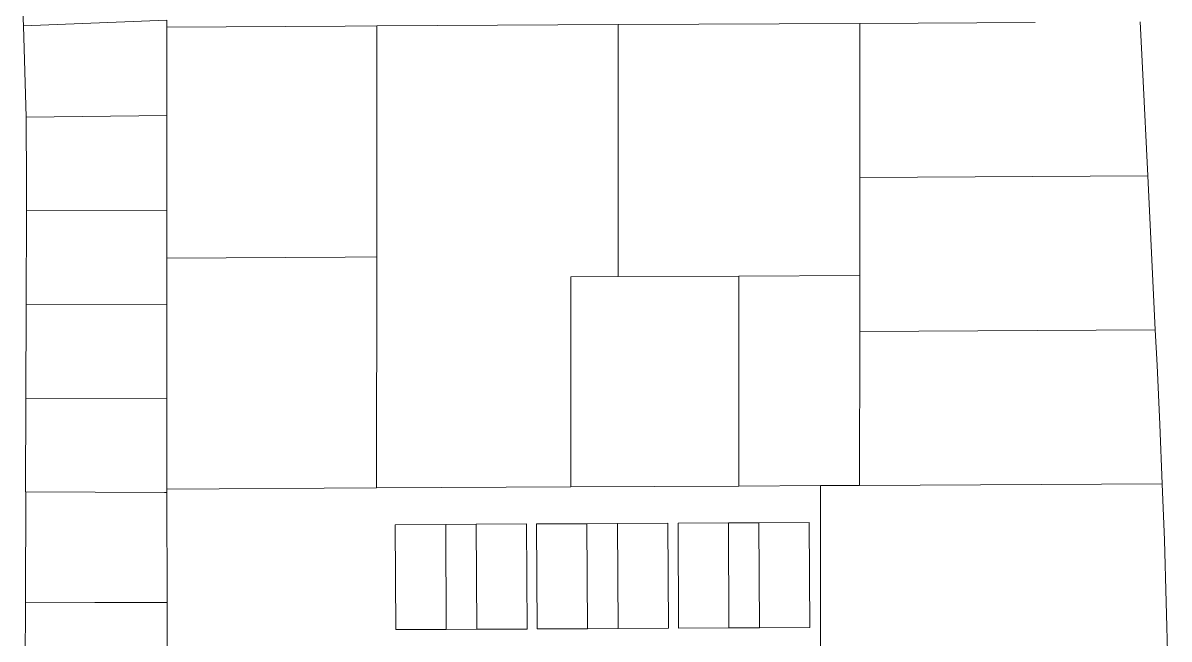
# Model space of a CAD drawing. Header units: feet. Extents: x 865220 to 2774701, y -2240498 to 961524.
# Drawn here: x 2769216 to 2770308, y 958780 to 959366 of the extents above; entities that cross this region are included whole.
import ezdxf

# ---------------------------------------------------------------- set-up
doc = ezdxf.new("R2010")
doc.units = ezdxf.units.FT
doc.header["$LTSCALE"] = 0.015
doc.header["$MEASUREMENT"] = 0
doc.layers.add('Parcels', color=7, linetype='Continuous', lineweight=0)

msp = doc.modelspace()

# ---------------------------------------------------------------- linework, layer by layer
at = {"layer": 'Parcels', "lineweight": 5}
for p, q in [((2769216.1, 959377.2), (2769216.5, 959363.5)), ((2769216.5, 959363.5), (2769353.2, 959369)), ((2769216.5, 959363.5), (2769219, 959276.7)), ((2769353.1, 959278.2), (2769353.2, 959362.5)), ((2769353.2, 959362.5), (2769353.2, 959369)), ((2769523.1, 959363.4), (2769353.2, 959362.5)), ((2769353.2, 959362.5), (2769353.2, 959362.5)), ((2769523.1, 959363.4), (2769553.1, 959363.6)), ((2769553.1, 959363.6), (2769783.1, 959364.8)), ((2769553.1, 959363.6), (2769553.1, 959313.6)), ((2769553.1, 959313.6), (2769553.1, 959363.6)), ((2770013.1, 959366), (2769783.1, 959364.8)), ((2769783.1, 959314.8), (2769783.1, 959364.8)), ((2770180.1, 959366.8), (2770013.1, 959366)), ((2770013.1, 959366), (2770013.1, 959316)), ((2769783.1, 959314.8), (2769783, 959124.8)), ((2769783.1, 959314.8), (2769783.1, 959314.8)), ((2770013, 959219.3), (2770013.1, 959316)), ((2769553, 959143.6), (2769553.1, 959313.6)), ((2769553.1, 959313.6), (2769553.1, 959313.6)), ((2769353.1, 959278.2), (2769219, 959276.7)), ((2769219, 959276.7), (2769219.1, 959274.2)), ((2769219.1, 959274.2), (2769219.4, 959214.8)), ((2769353.1, 959278.2), (2769353.1, 959187.5)), ((2770013, 959219.3), (2770013, 959126)), ((2770013, 959126), (2770013, 959219.3)), ((2769219.4, 959214.8), (2769219.3, 959187.9)), ((2769219.3, 959187.9), (2769219, 959098.4)), ((2769353.1, 959187.5), (2769219.3, 959187.9)), ((2769353.1, 959142.5), (2769353.1, 959187.5)), ((2769353.1, 959187.5), (2769353.1, 959187.5)), ((2769523, 959143.4), (2769353.1, 959142.5)), ((2769353.1, 959097.9), (2769353.1, 959142.5)), ((2769553, 959143.6), (2769523, 959143.4)), ((2769523, 959143.4), (2769553, 959143.6)), ((2769523, 959143.4), (2769523, 959143.4)), ((2769553, 959143.6), (2769552.9, 958923.6)), ((2769738, 959124.5), (2769737.9, 958924.6)), ((2769783, 959124.8), (2769738, 959124.5)), ((2769783, 959124.8), (2769898, 959125.4)), ((2769783, 959124.8), (2769783, 959124.8)), ((2769897.9, 958925.4), (2769898, 959125.4)), ((2769898, 959125.4), (2770013, 959126)), ((2770013, 959072.7), (2770013, 959126)), ((2770013, 959126), (2770013, 959126)), ((2769219, 959098.4), (2769218.7, 959009)), ((2769219, 959098.4), (2769353.1, 959097.9)), ((2769353.1, 959097.9), (2769353, 959008.6)), ((2769353.1, 959097.9), (2769353.1, 959097.9)), ((2770012.9, 958926), (2770013, 959072.7)), ((2769218.7, 959009), (2769218.4, 958919.8)), ((2769353, 959008.6), (2769218.7, 959009)), ((2769353, 958922.6), (2769353, 959008.6)), ((2769353, 959008.6), (2769353, 958922.6)), ((2769552.9, 958923.6), (2769353, 958922.6)), ((2769353, 958922.6), (2769353, 958919.4)), ((2769353, 958919.4), (2769353, 958922.6)), ((2769353, 958922.6), (2769353, 958922.6)), ((2769552.9, 958923.6), (2769737.9, 958924.6)), ((2769897.9, 958925.4), (2769737.9, 958924.6)), ((2769975.7, 958925.8), (2769897.9, 958925.4)), ((2770012.9, 958926), (2769975.7, 958925.8)), ((2769975.7, 958925.8), (2769975.7, 958925.8)), ((2769975.7, 958925.8), (2769975.7, 958920.3)), ((2769218.4, 958919.8), (2769218.8, 958919.8)), ((2769218.8, 958919.8), (2769218.4, 958814.8)), ((2769351, 958919.4), (2769218.8, 958919.8)), ((2769351, 958919.4), (2769353, 958919.4)), ((2769353.4, 958814.4), (2769353, 958919.4)), ((2769353, 958919.4), (2769353, 958919.4)), ((2769975.7, 958914.4), (2769975.6, 958770.8)), ((2769975.7, 958920.3), (2769975.7, 958914.4)), ((2769618.7, 958888.9), (2769647.7, 958889.1)), ((2769647.7, 958889.1), (2769695.6, 958889.3)), ((2769648.2, 958789.1), (2769647.7, 958889.1)), ((2769647.7, 958889.1), (2769647.7, 958889.1)), ((2769647.7, 958889.1), (2769648.2, 958789.1)), ((2769696.2, 958789.3), (2769695.6, 958889.3)), ((2769695.6, 958889.3), (2769695.6, 958889.3)), ((2769705.2, 958889.4), (2769753.2, 958889.6)), ((2769705.2, 958889.4), (2769705.8, 958789.4)), ((2769782.2, 958889.8), (2769753.2, 958889.6)), ((2769753.2, 958889.6), (2769753.2, 958889.6)), ((2769753.2, 958889.6), (2769753.8, 958789.6)), ((2769782.2, 958889.8), (2769830.2, 958890)), ((2769782.8, 958789.8), (2769782.2, 958889.8)), ((2769782.2, 958889.8), (2769782.2, 958889.8)), ((2769782.2, 958889.8), (2769782.8, 958789.8)), ((2769830.2, 958890), (2769830.8, 958790)), ((2769840, 958890.1), (2769888, 958890.3)), ((2769840, 958890.1), (2769840.5, 958790.1)), ((2769888, 958890.3), (2769917, 958890.5)), ((2769888.5, 958790.3), (2769888, 958890.3)), ((2769888, 958890.3), (2769888, 958890.3)), ((2769888, 958890.3), (2769888.5, 958790.3)), ((2769917, 958890.5), (2769965, 958890.7)), ((2769917.5, 958790.5), (2769917, 958890.5)), ((2769917, 958890.5), (2769917, 958890.5)), ((2769965.5, 958790.7), (2769965, 958890.7)), ((2769570.7, 958888.6), (2769618.7, 958888.9)), ((2769571.2, 958788.7), (2769570.7, 958888.6)), ((2769619.2, 958788.9), (2769618.7, 958888.9)), ((2769618.7, 958888.9), (2769618.7, 958888.9)), ((2769618.7, 958888.9), (2769619.2, 958788.9)), ((2769218.4, 958814.8), (2769218.1, 958709.9)), ((2769218.4, 958814.8), (2769284.5, 958814.6)), ((2769284.5, 958814.6), (2769353, 958814.4)), ((2769353.4, 958814.4), (2769353, 958814.4)), ((2769353, 958814.4), (2769353, 958814.4)), ((2769353.3, 958709.4), (2769353.4, 958814.4)), ((2769571.2, 958788.7), (2769619.2, 958788.9)), ((2769648.2, 958789.1), (2769619.2, 958788.9)), ((2769619.2, 958788.9), (2769619.2, 958788.9)), ((2769648.2, 958789.1), (2769696.2, 958789.3)), ((2769705.8, 958789.4), (2769753.8, 958789.6)), ((2769753.8, 958789.6), (2769782.8, 958789.8)), ((2769753.8, 958789.6), (2769753.8, 958789.6)), ((2769830.8, 958790), (2769782.8, 958789.8)), ((2769840.5, 958790.1), (2769888.5, 958790.3)), ((2769888.5, 958790.3), (2769917.5, 958790.5)), ((2769888.5, 958790.3), (2769888.5, 958790.3)), ((2769917.5, 958790.5), (2769965.5, 958790.7))]:
    msp.add_line(p, q, dxfattribs=at)
at = {"layer": 'Parcels', "lineweight": 5, "ltscale": 100}
for p, q in [((2770282.6, 959317.4), (2770280.2, 959367.3)), ((2770287.4, 959220.7), (2770282.6, 959317.4)), ((2770287.4, 959220.7), (2770013, 959219.3)), ((2770294.5, 959074.1), (2770287.4, 959220.7)), ((2770287.4, 959220.7), (2770287.4, 959220.7)), ((2770013, 959072.7), (2770294.5, 959074.1)), ((2770296.2, 959040.4), (2770294.5, 959074.1)), ((2770294.5, 959074.1), (2770294.5, 959074.1)), ((2770298.8, 958984), (2770296.2, 959040.4)), ((2770301.1, 958927.5), (2770298.8, 958984)), ((2770301.1, 958927.5), (2770012.9, 958926)), ((2770303.2, 958873.9), (2770301.1, 958927.5)), ((2770301.1, 958927.5), (2770301.1, 958927.5)), ((2770307.6, 958709.1), (2770303.2, 958873.9))]:
    msp.add_line(p, q, dxfattribs=at)

doc.saveas('drawing.dxf')
